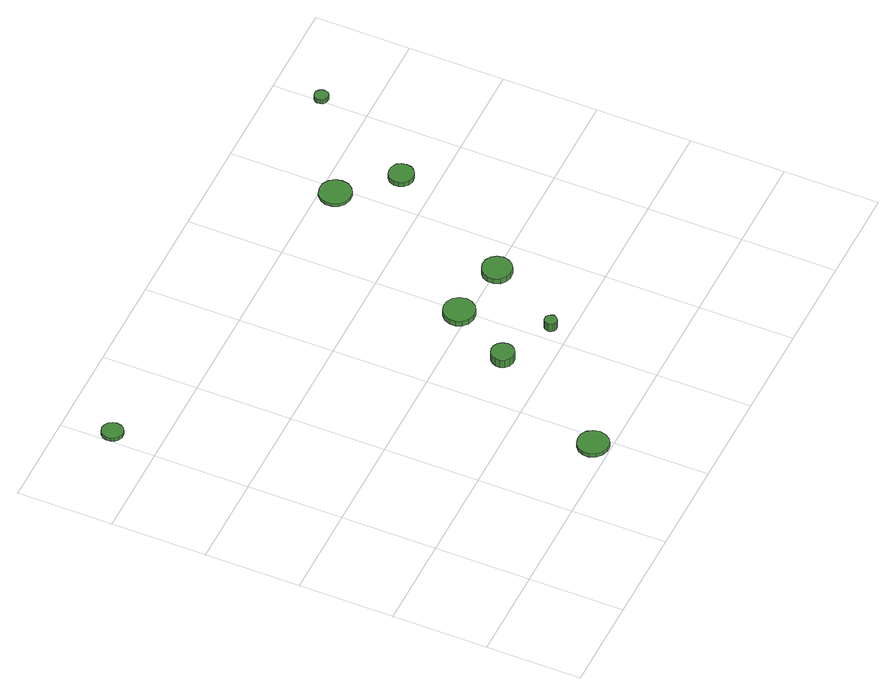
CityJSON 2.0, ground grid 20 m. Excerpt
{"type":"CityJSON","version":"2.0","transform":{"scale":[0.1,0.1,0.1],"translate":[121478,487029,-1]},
"CityObjects":{
"tree1":{"type":"SolitaryVegetationObject","attributes":{"function":"something"},"geometry":[{"type":"MultiSurface","lod":"1","boundaries":[[[0,1,2,3,4,5,6,7,8,9,10,11,12,13,14]],[[15,16,17,18,19,20,21,22,23,24,25,26,27,28,29]],[[0,29,28,1]],[[1,28,27,2]],[[2,27,26,3]],[[3,26,25,4]],[[4,25,24,5]],[[5,24,23,6]],[[6,23,22,7]],[[7,22,21,8]],[[8,21,20,9]],[[9,20,19,10]],[[10,19,18,11]],[[11,18,17,12]],[[12,17,16,13]],[[13,16,15,14]],[[14,15,29,0]]]}]},
"tree2":{"type":"SolitaryVegetationObject","attributes":{"function":"something"},"geometry":[{"type":"MultiSurface","lod":"1","boundaries":[[[30,31,32,33,34,35,36,37,38,39,40,41,42,43,44]],[[45,46,47,48,49,50,51,52,53,54,55,56,57,58,59]],[[30,59,58,31]],[[31,58,57,32]],[[32,57,56,33]],[[33,56,55,34]],[[34,55,54,35]],[[35,54,53,36]],[[36,53,52,37]],[[37,52,51,38]],[[38,51,50,39]],[[39,50,49,40]],[[40,49,48,41]],[[41,48,47,42]],[[42,47,46,43]],[[43,46,45,44]],[[44,45,59,30]]]}]},
"tree3":{"type":"SolitaryVegetationObject","attributes":{"function":"something"}},
"tree4":{"type":"SolitaryVegetationObject","attributes":{"function":"something"},"geometry":[{"type":"MultiSurface","lod":"1","boundaries":[[[60,61,62,63,64,65,66,67,68,69,70,71,72,73,74]],[[75,76,77,78,79,80,81,82,83,84,85,86,87,88,89]],[[60,89,88,61]],[[61,88,87,62]],[[62,87,86,63]],[[63,86,85,64]],[[64,85,84,65]],[[65,84,83,66]],[[66,83,82,67]],[[67,82,81,68]],[[68,81,80,69]],[[69,80,79,70]],[[70,79,78,71]],[[71,78,77,72]],[[72,77,76,73]],[[73,76,75,74]],[[74,75,89,60]]]}]},
"tree5":{"type":"SolitaryVegetationObject","attributes":{"function":"something"},"geometry":[{"type":"MultiSurface","lod":"1","boundaries":[[[90,91,92,93,94,95,96,97,98,99,100,101,102,103,104]],[[105,106,107,108,109,110,111,112,113,114,115,116,117,118,119]],[[90,119,118,91]],[[91,118,117,92]],[[92,117,116,93]],[[93,116,115,94]],[[94,115,114,95]],[[95,114,113,96]],[[96,113,112,97]],[[97,112,111,98]],[[98,111,110,99]],[[99,110,109,100]],[[100,109,108,101]],[[101,108,107,102]],[[102,107,106,103]],[[103,106,105,104]],[[104,105,119,90]]]}]},
"tree6":{"type":"SolitaryVegetationObject","attributes":{"function":"something"},"geometry":[{"type":"MultiSurface","lod":"1","boundaries":[[[120,121,122,123,124,125,126,127,128,129,130,131,132,133,134]],[[135,136,137,138,139,140,141,142,143,144,145,146,147,148,149]],[[120,149,148,121]],[[121,148,147,122]],[[122,147,146,123]],[[123,146,145,124]],[[124,145,144,125]],[[125,144,143,126]],[[126,143,142,127]],[[127,142,141,128]],[[128,141,140,129]],[[129,140,139,130]],[[130,139,138,131]],[[131,138,137,132]],[[132,137,136,133]],[[133,136,135,134]],[[134,135,149,120]]]}]},
"tree7":{"type":"SolitaryVegetationObject","attributes":{"function":"something"}},
"tree8":{"type":"SolitaryVegetationObject","attributes":{"function":"something"},"geometry":[{"type":"MultiSurface","lod":"1","boundaries":[[[150,151,152,153,154,155,156,157,158,159,160,161,162,163,164]],[[165,166,167,168,169,170,171,172,173,174,175,176,177,178,179]],[[150,179,178,151]],[[151,178,177,152]],[[152,177,176,153]],[[153,176,175,154]],[[154,175,174,155]],[[155,174,173,156]],[[156,173,172,157]],[[157,172,171,158]],[[158,171,170,159]],[[159,170,169,160]],[[160,169,168,161]],[[161,168,167,162]],[[162,167,166,163]],[[163,166,165,164]],[[164,165,179,150]]]}]},
"tree9":{"type":"SolitaryVegetationObject","attributes":{"function":"something"}},
"tree10":{"type":"SolitaryVegetationObject","attributes":{"function":"something"}},
"tree11":{"type":"SolitaryVegetationObject","attributes":{"function":"something"},"geometry":[{"type":"MultiSurface","lod":"1","boundaries":[[[180,181,182,183,184,185,186,187,188,189,190,191,192,193,194]],[[195,196,197,198,199,200,201,202,203,204,205,206,207,208,209]],[[180,209,208,181]],[[181,208,207,182]],[[182,207,206,183]],[[183,206,205,184]],[[184,205,204,185]],[[185,204,203,186]],[[186,203,202,187]],[[187,202,201,188]],[[188,201,200,189]],[[189,200,199,190]],[[190,199,198,191]],[[191,198,197,192]],[[192,197,196,193]],[[193,196,195,194]],[[194,195,209,180]]]}]},
"tree12":{"type":"SolitaryVegetationObject","attributes":{"function":"something"},"geometry":[{"type":"MultiSurface","lod":"1","boundaries":[[[210,211,212,213,214,215,216,217,218,219,220,221,222,223,224]],[[225,226,227,228,229,230,231,232,233,234,235,236,237,238,239]],[[210,239,238,211]],[[211,238,237,212]],[[212,237,236,213]],[[213,236,235,214]],[[214,235,234,215]],[[215,234,233,216]],[[216,233,232,217]],[[217,232,231,218]],[[218,231,230,219]],[[219,230,229,220]],[[220,229,228,221]],[[221,228,227,222]],[[222,227,226,223]],[[223,226,225,224]],[[224,225,239,210]]]}]},
"tree13":{"type":"SolitaryVegetationObject","attributes":{"function":"something"}},
"tree14":{"type":"SolitaryVegetationObject","attributes":{"function":"something"},"geometry":[{"type":"MultiSurface","lod":"1","boundaries":[[[240,241,242,243,244,245,246,247,248,249,250,251,252,253,254]],[[255,256,257,258,259,260,261,262,263,264,265,266,267,268,269]],[[240,269,268,241]],[[241,268,267,242]],[[242,267,266,243]],[[243,266,265,244]],[[244,265,264,245]],[[245,264,263,246]],[[246,263,262,247]],[[247,262,261,248]],[[248,261,260,249]],[[249,260,259,250]],[[250,259,258,251]],[[251,258,257,252]],[[252,257,256,253]],[[253,256,255,254]],[[254,255,269,240]]]}]}
},
"vertices":[
[45,900,14],[43,909,14],[38,916,14],[30,921,14],[21,922,14],[12,919,14],[5,913,14],[2,904,14],[2,895,14],[5,887,14],[12,881,14],[21,878,14],[30,879,14],[38,883,14],[43,891,14],[43,891,6],[38,883,6],[30,879,6],[21,878,6],[12,881,6],[5,887,6],[2,895,6],[2,904,6],[5,913,6],[12,919,6],[21,922,6],[30,921,6],[38,916,6],[43,909,6],[45,900,6],
[411,36,15],[408,49,15],[401,60,15],[389,67,15],[376,68,15],[363,64,15],[353,55,15],[347,43,15],[347,29,15],[353,17,15],[363,8,15],[376,4,15],[389,5,15],[401,12,15],[408,23,15],[408,23,6],[401,12,6],[389,5,6],[376,4,6],[363,8,6],[353,17,6],[347,29,6],[347,43,6],[353,55,6],[363,64,6],[376,68,6],[389,67,6],[401,60,6],[408,49,6],[411,36,6],
[542,292,26],[540,302,26],[534,310,26],[526,315,26],[516,316,26],[506,313,26],[499,306,26],[495,297,26],[495,287,26],[499,278,26],[506,271,26],[516,268,26],[526,269,26],[534,274,26],[540,282,26],[540,282,6],[534,274,6],[526,269,6],[516,268,6],[506,271,6],[499,278,6],[495,287,6],[495,297,6],[499,306,6],[506,313,6],[516,316,6],[526,315,6],[534,310,6],[540,302,6],[542,292,6],
[648,242,26],[646,248,26],[643,252,26],[638,255,26],[633,255,26],[628,254,26],[624,250,26],[622,245,26],[622,240,26],[624,235,26],[628,231,26],[633,229,26],[638,230,26],[643,233,26],[646,237,26],[646,237,6],[643,233,6],[638,230,6],[633,229,6],[628,231,6],[624,235,6],[622,240,6],[622,245,6],[624,250,6],[628,254,6],[633,255,6],[638,255,6],[643,252,6],[646,248,6],[648,242,6],
[625,418,19],[622,432,19],[614,443,19],[602,449,19],[589,451,19],[576,447,19],[566,438,19],[560,425,19],[560,412,19],[566,399,19],[576,390,19],[589,386,19],[602,387,19],[614,394,19],[622,405,19],[622,405,6],[614,394,6],[602,387,6],[589,386,6],[576,390,6],[566,399,6],[560,412,6],[560,425,6],[566,438,6],[576,447,6],[589,451,6],[602,449,6],[614,443,6],[622,432,6],[625,418,6],
[755,398,20],[752,410,20],[745,420,20],[734,427,20],[721,428,20],[709,424,20],[699,416,20],[694,404,20],[694,391,20],[699,379,20],[709,371,20],[721,367,20],[734,368,20],[745,375,20],[752,385,20],[752,385,6],[745,375,6],[734,368,6],[721,367,6],[709,371,6],[699,379,6],[694,391,6],[694,404,6],[699,416,6],[709,424,6],[721,428,6],[734,427,6],[745,420,6],[752,410,6],[755,398,6],
[818,770,13],[816,783,13],[807,795,13],[795,802,13],[782,803,13],[768,799,13],[758,789,13],[752,777,13],[752,763,13],[758,750,13],[768,741,13],[782,737,13],[795,738,13],[807,745,13],[816,756,13],[816,756,6],[807,745,6],[795,738,6],[782,737,6],[768,741,6],[758,750,6],[752,763,6],[752,777,6],[758,789,6],[768,799,6],[782,803,6],[795,802,6],[807,795,6],[816,783,6],[818,770,6],
[906,672,17],[904,683,17],[898,692,17],[888,697,17],[878,698,17],[867,695,17],[859,688,17],[855,678,17],[855,667,17],[859,657,17],[867,650,17],[878,647,17],[888,648,17],[898,653,17],[904,662,17],[904,662,6],[898,653,6],[888,648,6],[878,647,6],[867,650,6],[859,657,6],[855,667,6],[855,678,6],[859,688,6],[867,695,6],[878,698,6],[888,697,6],[898,692,6],[904,683,6],[906,672,6],
[1021,901,17],[1020,906,17],[1017,911,17],[1012,914,17],[1006,915,17],[1000,913,17],[996,909,17],[994,904,17],[994,898,17],[996,892,17],[1000,889,17],[1006,887,17],[1012,887,17],[1017,890,17],[1020,895,17],[1020,895,6],[1017,890,6],[1012,887,6],[1006,887,6],[1000,889,6],[996,892,6],[994,898,6],[994,904,6],[996,909,6],[1000,913,6],[1006,915,6],[1012,914,6],[1017,911,6],[1020,906,6],[1021,901,6]
]}
